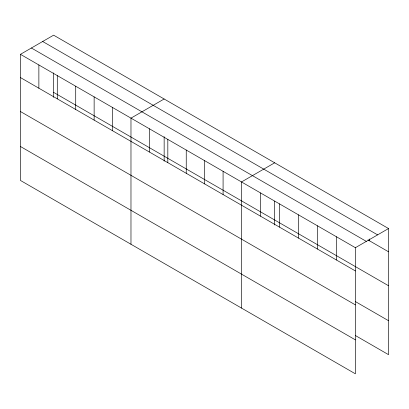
<?xml version="1.0" encoding="UTF-8"?>
<svg xmlns="http://www.w3.org/2000/svg" width="409" height="409" viewBox="0 0 409 409"><rect width="100%" height="100%" fill="white"/><g stroke="black" fill="none" stroke-linecap="round" stroke-linejoin="round"><path stroke-width="0.61" d="M274.674 201.141L274.674 224.996M20.45 54.325L355.385 247.701L355.385 373.821L20.45 180.451L20.45 54.325L53.615 35.179L388.55 228.549L388.55 354.675L355.472 335.574M164.147 98.993L130.977 118.14L130.977 244.26M274.674 162.802L241.504 181.954L241.504 308.074M355.385 247.701L388.55 228.549M42.674 41.498L377.604 234.868M367.942 239.899L388.55 251.796M31.396 48.006L366.326 241.382M53.615 92.373L388.55 285.748M20.45 77.572L355.385 270.947M355.472 301.627L388.55 320.722M20.45 111.524L355.385 304.894M20.45 146.499L355.385 339.874M369.572 238.953L369.572 240.84M336.402 236.739L336.402 259.986M317.425 225.783L317.425 249.03M298.442 214.827L298.442 238.074M279.465 203.866L279.465 227.113M260.487 192.91L260.487 216.156M223.084 171.32L223.084 194.561M204.664 160.681L204.664 183.927M186.243 150.047L186.243 173.293M167.823 139.413L167.823 162.659M164.147 136.698L164.147 161.182M149.397 128.774L149.397 152.02M112.557 107.506L112.557 130.752M94.136 96.872L94.136 120.113M75.716 86.233L75.716 109.479M57.291 75.599L57.291 98.845M53.615 72.884L53.615 97.373M38.87 64.965L38.87 88.211"/></g></svg>
